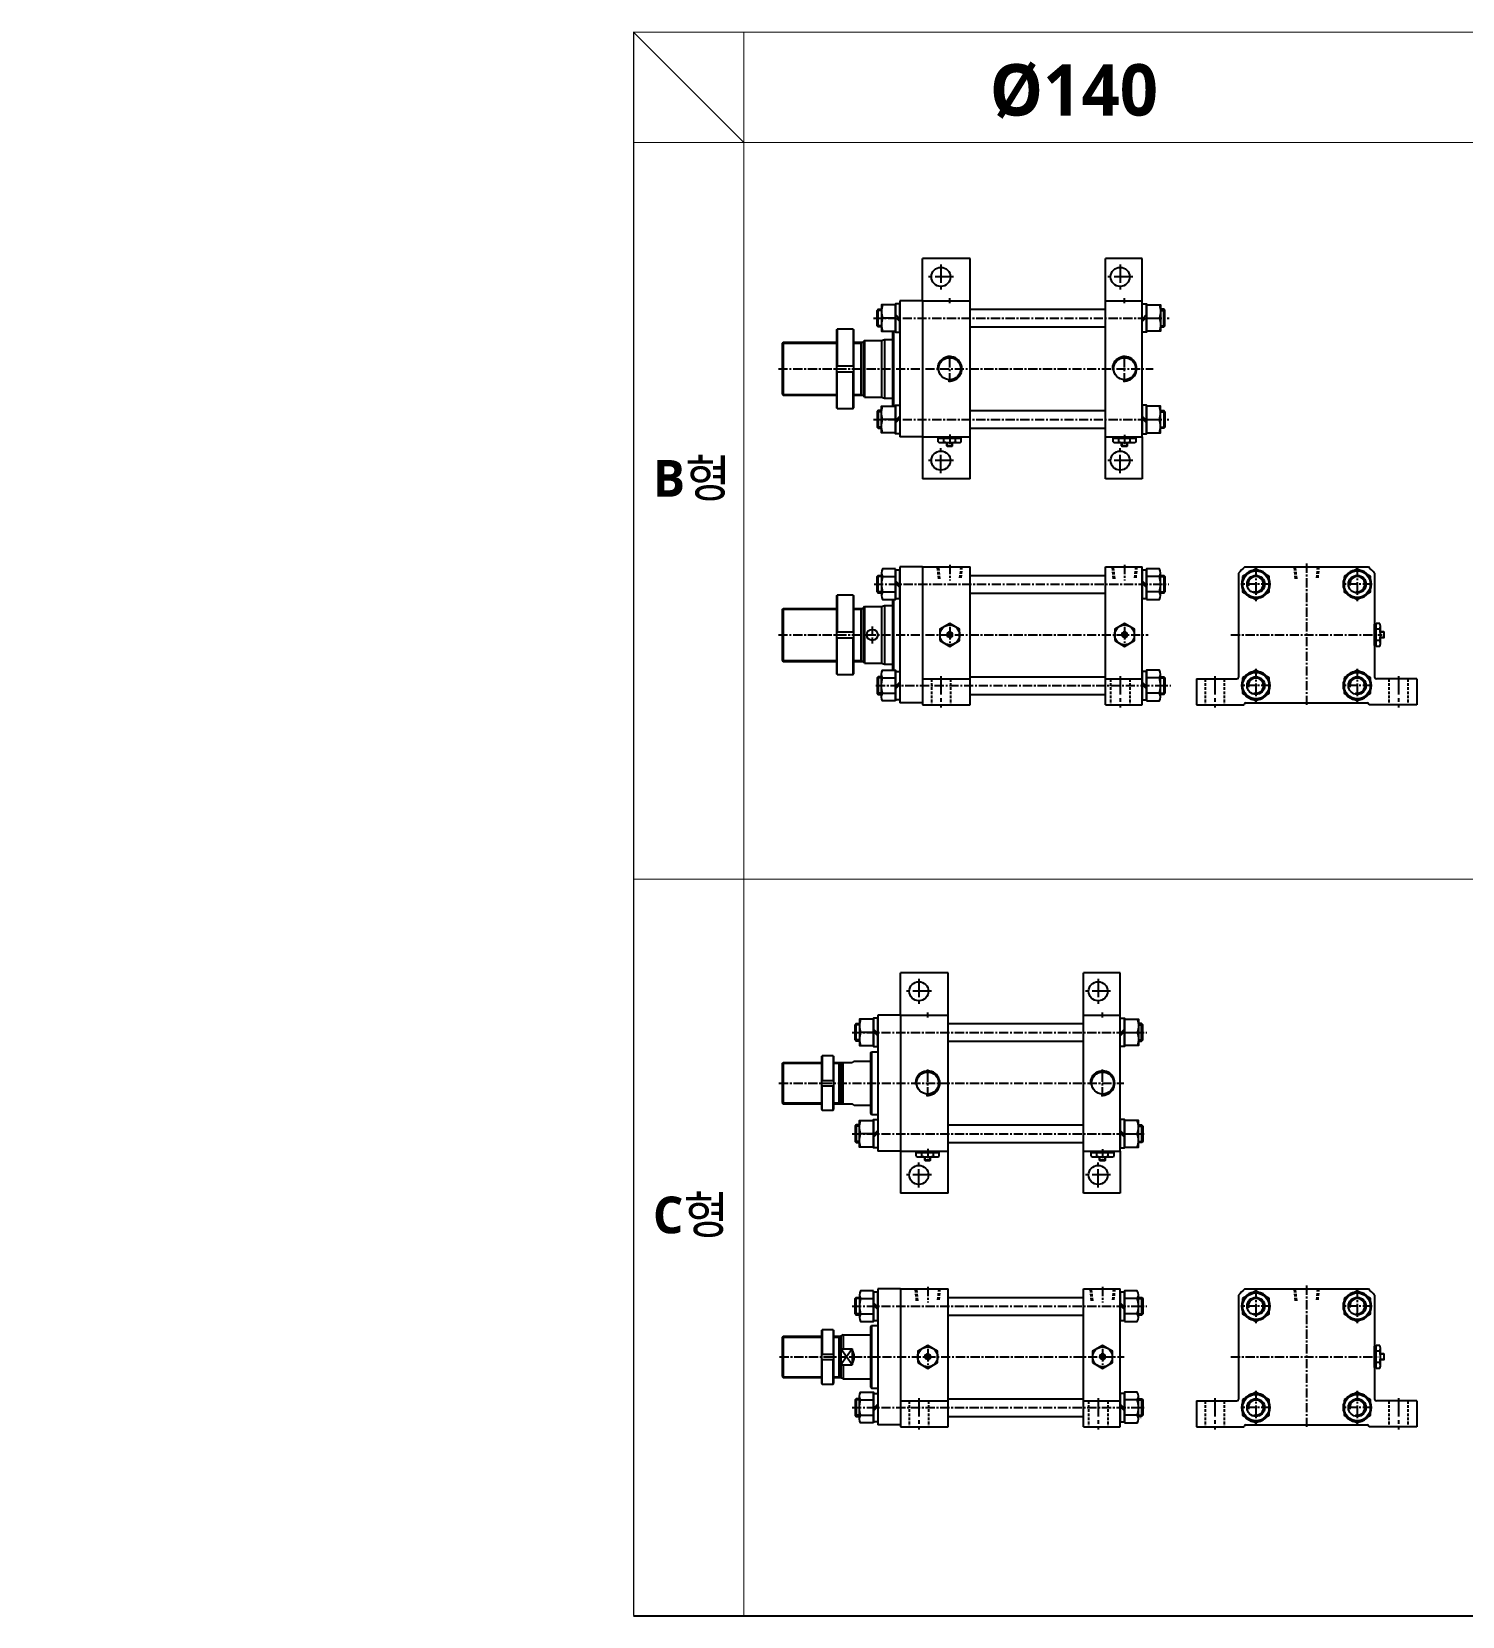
# Model space of a CAD drawing. Extents: x -819 to 7103, y -1 to 3511.
# Drawn here: x -819 to 1128, y -1 to 2156 of the extents above; entities that cross this region are included whole.
import ezdxf

# ---------------------------------------------------------------- set-up
doc = ezdxf.new("R2010")
doc.units = 0
doc.header["$LTSCALE"] = 10
doc.header["$MEASUREMENT"] = 0
for name, pattern in [('CENTER', [2, 1.25, -0.25, 0.25, -0.25]), ('CENTERX2', [4, 2.5, -0.5, 0.5, -0.5]), ('HIDDEN', [0.375, 0.25, -0.125]), ('HIDDENX2', [0.75, 0.5, -0.25])]:
    doc.linetypes.add(name, pattern=pattern)
doc.layers.get('0').update_dxf_attribs({"linetype": 'CONTINUOUS'})
for name, color, linetype in [('CEN', 1, 'CENTERX2'), ('HID', 2, 'HIDDENX2'), ('ML', 7, 'CONTINUOUS')]:
    doc.layers.add(name, color=color, linetype=linetype)
doc.styles.add('GHS', font='romans', dxfattribs={"bigfont": 'ghs'})
doc.styles.add('문자', font='romans.shx')

msp = doc.modelspace()

# ---------------------------------------------------------------- linework, layer by layer
at = {"color": 7, "linetype": 'Continuous'}
for p, q in [((414.6, 1597.5), (414.6, 1602.6)), ((414.6, 1602.6), (420.9, 1602.6)), ((415.6, 1602.6), (415.6, 1604.6)), ((415.6, 1604.6), (444.8, 1604.6)), ((417.8, 1596.6), (442.6, 1596.6)), ((420.9, 1602.6), (445.8, 1602.6)), ((422.4, 1597.5), (422.4, 1602.6)), ((426.2, 1596.8), (426.2, 1596.8)), ((426.2, 1592.1), (426.2, 1596.6)), ((434.2, 1592.1), (434.2, 1596.6)), ((438, 1597.5), (438, 1602.6)), ((444.8, 1602.6), (444.8, 1604.6)), ((445.8, 1597.5), (445.8, 1602.6)), ((652.6, 1597.5), (652.6, 1602.6)), ((652.6, 1602.6), (658.9, 1602.6)), ((653.6, 1602.6), (653.6, 1604.6)), ((653.6, 1604.6), (682.8, 1604.6)), ((655.8, 1596.6), (680.6, 1596.6)), ((658.9, 1602.6), (683.8, 1602.6)), ((660.4, 1597.5), (660.4, 1602.6)), ((664.2, 1596.8), (664.2, 1596.8)), ((664.2, 1592.1), (664.2, 1596.6)), ((672.2, 1592.1), (672.2, 1596.6)), ((676, 1597.5), (676, 1602.6)), ((682.8, 1602.6), (682.8, 1604.6)), ((683.8, 1597.5), (683.8, 1602.6)), ((426.2, 1592.1), (426.7, 1591.6)), ((434.2, 1592.1), (426.2, 1592.1)), ((426.7, 1591.6), (433.7, 1591.6)), ((434.2, 1592.1), (433.7, 1591.6)), ((664.2, 1592.1), (664.7, 1591.6)), ((672.2, 1592.1), (664.2, 1592.1)), ((664.7, 1591.6), (671.7, 1591.6)), ((672.2, 1592.1), (671.7, 1591.6)), ((1008.4, 1320.3), (1008.4, 1349.5)), ((1010.4, 1349.5), (1008.4, 1349.5)), ((1015.5, 1350.5), (1010.4, 1350.5)), ((1010.4, 1325.6), (1010.4, 1350.5)), ((1015.5, 1342.7), (1010.4, 1342.7)), ((1016.4, 1322.5), (1016.4, 1347.3)), ((1020.9, 1338.9), (1016.4, 1338.9)), ((1020.9, 1338.9), (1021.4, 1338.4)), ((1020.9, 1338.9), (1020.9, 1330.9)), ((1021.4, 1331.4), (1021.4, 1338.4)), ((1010.4, 1320.3), (1008.4, 1320.3)), ((1015.5, 1327.1), (1010.4, 1327.1)), ((1010.4, 1319.3), (1010.4, 1325.6)), ((1015.5, 1319.3), (1010.4, 1319.3)), ((1016.2, 1330.9), (1016.2, 1330.9)), ((1020.9, 1330.9), (1016.4, 1330.9)), ((1020.9, 1330.9), (1021.4, 1331.4)), ((384.6, 625.4), (384.6, 630.4)), ((384.6, 630.4), (390.9, 630.4)), ((385.6, 630.4), (385.6, 632.4)), ((385.6, 632.4), (414.8, 632.4)), ((390.9, 630.4), (415.8, 630.4)), ((392.4, 625.4), (392.4, 630.4)), ((408, 625.4), (408, 630.4)), ((414.8, 630.4), (414.8, 632.4)), ((415.8, 625.4), (415.8, 630.4)), ((622.6, 625.4), (622.6, 630.4)), ((622.6, 630.4), (628.9, 630.4)), ((623.6, 630.4), (623.6, 632.4)), ((623.6, 632.4), (652.8, 632.4)), ((628.9, 630.4), (653.8, 630.4)), ((630.4, 625.4), (630.4, 630.4)), ((646, 625.4), (646, 630.4)), ((652.8, 630.4), (652.8, 632.4)), ((653.8, 625.4), (653.8, 630.4)), ((387.8, 624.4), (412.6, 624.4)), ((396.2, 624.7), (396.2, 624.7)), ((396.2, 619.9), (396.2, 624.4)), ((396.2, 619.9), (396.7, 619.4)), ((404.2, 619.9), (396.2, 619.9)), ((396.7, 619.4), (403.7, 619.4)), ((404.2, 619.9), (403.7, 619.4)), ((404.2, 619.9), (404.2, 624.4)), ((625.8, 624.4), (650.6, 624.4)), ((634.2, 624.7), (634.2, 624.7)), ((634.2, 619.9), (634.2, 624.4)), ((634.2, 619.9), (634.7, 619.4)), ((642.2, 619.9), (634.2, 619.9)), ((634.7, 619.4), (641.7, 619.4)), ((642.2, 619.9), (641.7, 619.4)), ((642.2, 619.9), (642.2, 624.4)), ((1008.4, 337.7), (1008.4, 366.9)), ((1010.4, 366.9), (1008.4, 366.9)), ((1015.5, 367.9), (1010.4, 367.9)), ((1010.4, 343), (1010.4, 367.9)), ((1015.5, 360.1), (1010.4, 360.1)), ((1016.2, 348.3), (1016.2, 348.3)), ((1016.4, 339.9), (1016.4, 364.7)), ((1020.9, 356.3), (1016.4, 356.3)), ((1020.9, 348.3), (1016.4, 348.3)), ((1020.9, 356.3), (1021.4, 355.8)), ((1020.9, 356.3), (1020.9, 348.3)), ((1020.9, 348.3), (1021.4, 348.8)), ((1021.4, 348.8), (1021.4, 355.8)), ((1010.4, 337.7), (1008.4, 337.7)), ((1015.5, 344.5), (1010.4, 344.5)), ((1010.4, 336.7), (1010.4, 343)), ((1015.5, 336.7), (1010.4, 336.7))]:
    msp.add_line(p, q, dxfattribs=at)
for points in [[(416.7, 1327.1), (430.2, 1319.3), (443.7, 1327.1), (443.7, 1342.7), (430.2, 1350.5), (416.7, 1342.7)], [(428.7, 1337.4), (427.3, 1334.9), (428.7, 1332.4), (431.6, 1332.4), (433.1, 1334.9), (431.6, 1337.4)], [(654.7, 1327.1), (668.2, 1319.3), (681.7, 1327.1), (681.7, 1342.7), (668.2, 1350.5), (654.7, 1342.7)], [(666.7, 1337.4), (665.3, 1334.9), (666.7, 1332.4), (669.6, 1332.4), (671.1, 1334.9), (669.6, 1337.4)], [(386.7, 344.5), (400.2, 336.7), (413.7, 344.5), (413.7, 360.1), (400.2, 367.9), (386.7, 360.1)], [(624.7, 344.5), (638.2, 336.7), (651.7, 344.5), (651.7, 360.1), (638.2, 367.9), (624.7, 360.1)], [(398.7, 354.8), (397.3, 352.3), (398.7, 349.8), (401.6, 349.8), (403.1, 352.3), (401.6, 354.8)], [(636.7, 354.8), (635.3, 352.3), (636.7, 349.8), (639.6, 349.8), (641.1, 352.3), (639.6, 354.8)]]:
    msp.add_lwpolyline(points, close=True, dxfattribs=at)
for centre, radius in [((430.2, 1334.9), 13.5), ((430.2, 1334.9), 3.5), ((668.2, 1334.9), 13.5), ((668.2, 1334.9), 3.5), ((400.2, 352.3), 13.5), ((400.2, 352.3), 3.5), ((638.2, 352.3), 13.5), ((638.2, 352.3), 3.5)]:
    msp.add_circle(centre, radius, dxfattribs=at)
for centre, radius, start, end in [((417.8, 1602.2), 5.62, 235.6158, 270), ((418.5, 1604.8), 8.22, 241.7006, 298.2994), ((430.2, 1627.9), 31.3, 255.6172, 270.0141), ((430.2, 1627.9), 31.3, 269.9859, 284.3828), ((441.9, 1604.8), 8.22, 241.7006, 298.2994), ((655.8, 1602.2), 5.62, 235.6158, 270), ((656.5, 1604.8), 8.22, 241.7006, 298.2994), ((668.2, 1627.9), 31.3, 255.6172, 270.0141), ((668.2, 1627.9), 31.3, 269.9859, 284.3828), ((679.9, 1604.8), 8.22, 241.7006, 298.2994), ((1008.2, 1346.6), 8.22, 331.7006, 28.2994), ((985.1, 1334.9), 31.3, 359.9859, 14.3828), ((985.1, 1334.9), 31.3, 345.6172, 0.0141), ((1008.2, 1323.2), 8.22, 331.7006, 28.2994), ((1010.8, 1322.5), 5.62, 325.6158, 0), ((387.8, 630.1), 5.62, 235.6158, 270), ((388.5, 632.6), 8.22, 241.7006, 298.2994), ((400.2, 655.8), 31.3, 255.6172, 270.0141), ((400.2, 655.8), 31.3, 269.9859, 284.3828), ((411.9, 632.6), 8.22, 241.7006, 298.2994), ((625.8, 630.1), 5.62, 235.6158, 270), ((626.5, 632.6), 8.22, 241.7006, 298.2994), ((638.2, 655.8), 31.3, 255.6172, 270.0141), ((638.2, 655.8), 31.3, 269.9859, 284.3828), ((649.9, 632.6), 8.22, 241.7006, 298.2994), ((1008.2, 364), 8.22, 331.7006, 28.2994), ((985.1, 352.3), 31.3, 359.9859, 14.3828), ((985.1, 352.3), 31.3, 345.6172, 0.0141), ((1008.2, 340.6), 8.22, 331.7006, 28.2994), ((1010.8, 339.9), 5.62, 325.6158, 0)]:
    msp.add_arc(centre, radius, start, end, dxfattribs=at)
at = {"layer": 'CEN', "color": 1, "linetype": 'CENTER', "ltscale": 2}
for p, q in [((418.2, 1839.1), (418.2, 1805.1)), ((662.2, 1839.1), (662.2, 1805.1)), ((435.2, 1822.1), (401.2, 1822.1)), ((679.2, 1822.1), (645.2, 1822.1)), ((418.2, 1555.1), (418.2, 1589.1)), ((662.2, 1555.1), (662.2, 1589.1)), ((435.2, 1572.1), (401.2, 1572.1)), ((679.2, 1572.1), (645.2, 1572.1)), ((418.2, 1278.9), (418.2, 1235.9)), ((662.2, 1278.9), (662.2, 1235.9)), ((790.9, 1278.9), (790.9, 1235.9)), ((1040.9, 1278.9), (1040.9, 1235.9)), ((388.2, 866.9), (388.2, 832.9)), ((632.2, 866.9), (632.2, 832.9)), ((405.2, 849.9), (371.2, 849.9)), ((649.2, 849.9), (615.2, 849.9)), ((388.2, 582.9), (388.2, 616.9)), ((632.2, 582.9), (632.2, 616.9)), ((405.2, 599.9), (371.2, 599.9)), ((649.2, 599.9), (615.2, 599.9)), ((388.2, 296.3), (388.2, 253.3)), ((632.2, 296.3), (632.2, 253.3)), ((790.9, 296.3), (790.9, 253.3)), ((1040.9, 296.3), (1040.9, 253.3))]:
    msp.add_line(p, q, dxfattribs=at)
at = {"layer": 'HID', "color": 6, "linetype": 'HIDDEN', "ltscale": 1.5}
for p, q in [((405.2, 1274.9), (405.2, 1239.9)), ((431.2, 1274.9), (431.2, 1239.9)), ((649.2, 1274.9), (649.2, 1239.9)), ((675.2, 1274.9), (675.2, 1239.9)), ((777.9, 1274.9), (777.9, 1239.9)), ((803.9, 1274.9), (803.9, 1239.9)), ((1027.9, 1274.9), (1027.9, 1239.9)), ((1053.9, 1274.9), (1053.9, 1239.9)), ((375.2, 292.3), (375.2, 257.3)), ((401.2, 292.3), (401.2, 257.3)), ((619.2, 292.3), (619.2, 257.3)), ((645.2, 292.3), (645.2, 257.3)), ((777.9, 292.3), (777.9, 257.3)), ((803.9, 292.3), (803.9, 257.3)), ((1027.9, 292.3), (1027.9, 257.3)), ((1053.9, 292.3), (1053.9, 257.3))]:
    msp.add_line(p, q, dxfattribs=at)
at = {"layer": 'ML'}
for p, q in [((458.2, 1847.1), (393.2, 1847.1)), ((393.2, 1789.6), (393.2, 1847.1)), ((458.2, 1547.1), (458.2, 1847.1)), ((642.2, 1547.1), (642.2, 1847.1)), ((692.2, 1847.1), (642.2, 1847.1)), ((692.2, 1789.6), (692.2, 1847.1)), ((332.9, 1754.1), (332.9, 1778.1)), ((337.3, 1781.7), (337.3, 1750.5)), ((356.3, 1770.7), (362.2, 1764.8)), ((362.2, 1789.6), (362.2, 1604.6)), ((393.2, 1789.6), (362.2, 1789.6)), ((393.2, 1789.6), (393.2, 1604.6)), ((393.2, 1789.6), (458.2, 1789.6)), ((458.2, 1604.6), (458.2, 1789.6)), ((642.2, 1604.6), (642.2, 1789.6)), ((642.2, 1789.6), (692.2, 1789.6)), ((692.2, 1604.6), (692.2, 1789.6)), ((698.1, 1770.7), (692.2, 1764.8)), ((717.1, 1781.7), (717.1, 1750.5)), ((721.4, 1754.1), (721.4, 1778.1)), ((275.9, 1750.1), (276.9, 1751.1)), ((275.9, 1750.1), (275.9, 1644.1)), ((298.9, 1751.1), (276.9, 1751.1)), ((276.9, 1751.1), (276.9, 1701.1)), ((298.9, 1751.1), (298.9, 1701.1)), ((298.9, 1751.1), (299.9, 1750.1)), ((299.9, 1644.1), (299.9, 1750.1)), ((356.3, 1766.1), (338.9, 1766.1)), ((352.2, 1748.1), (352.2, 1646.1)), ((353.7, 1748.1), (353.7, 1646.1)), ((356.3, 1767.3), (362.2, 1761.4)), ((698.1, 1767.3), (692.2, 1761.4)), ((698.1, 1766.1), (715.5, 1766.1)), ((202.2, 1731.6), (203.7, 1733.1)), ((202.2, 1731.6), (202.2, 1662.6)), ((203.7, 1733.1), (203.7, 1661.1)), ((203.7, 1733.1), (275.9, 1733.1)), ((299.9, 1733.1), (312.2, 1733.1)), ((309.2, 1733.1), (309.2, 1661.1)), ((314.2, 1735.6), (312.2, 1733.6)), ((312.2, 1733.6), (312.2, 1660.6)), ((314.2, 1735.6), (337.2, 1735.6)), ((314.2, 1735.6), (314.2, 1658.6)), ((337.2, 1735.6), (341.2, 1737.1)), ((337.2, 1735.6), (337.2, 1658.6)), ((341.2, 1737.1), (341.2, 1657.1)), ((341.2, 1737.1), (352.2, 1737.1)), ((275.9, 1701.1), (299.9, 1701.1)), ((275.9, 1693.1), (299.9, 1693.1)), ((276.9, 1643.1), (276.9, 1693.1)), ((298.9, 1643.1), (298.9, 1693.1)), ((202.2, 1662.6), (203.7, 1661.1)), ((203.7, 1661.1), (275.9, 1661.1)), ((299.9, 1661.1), (312.2, 1661.1)), ((314.2, 1658.6), (312.2, 1660.6)), ((276.9, 1643.1), (275.9, 1644.1)), ((276.9, 1643.1), (298.9, 1643.1)), ((298.9, 1643.1), (299.9, 1644.1)), ((314.2, 1658.6), (337.2, 1658.6)), ((332.9, 1640.1), (332.9, 1616.1)), ((337.2, 1658.6), (341.2, 1657.1)), ((337.3, 1612.5), (337.3, 1643.7)), ((341.2, 1657.1), (352.2, 1657.1)), ((717.1, 1612.5), (717.1, 1643.7)), ((721.4, 1640.1), (721.4, 1616.1)), ((356.3, 1628.1), (338.9, 1628.1)), ((356.3, 1626.8), (362.2, 1632.7)), ((356.3, 1623.4), (362.2, 1629.3)), ((698.1, 1626.8), (692.2, 1632.7)), ((698.1, 1623.4), (692.2, 1629.3)), ((698.1, 1628.1), (715.5, 1628.1)), ((393.2, 1604.6), (362.2, 1604.6)), ((393.2, 1604.6), (458.2, 1604.6)), ((393.2, 1604.6), (393.2, 1547.1)), ((642.2, 1604.6), (692.2, 1604.6)), ((692.2, 1604.6), (692.2, 1547.1)), ((458.2, 1547.1), (393.2, 1547.1)), ((692.2, 1547.1), (642.2, 1547.1)), ((393.2, 1427.4), (362.2, 1427.4)), ((362.2, 1427.4), (362.2, 1242.4)), ((393.2, 1427.4), (393.2, 1239.9)), ((393.2, 1427.4), (458.2, 1427.4)), ((458.2, 1239.9), (458.2, 1427.4)), ((642.2, 1239.9), (642.2, 1427.4)), ((642.2, 1427.4), (692.2, 1427.4)), ((692.2, 1239.9), (692.2, 1427.4)), ((831.9, 1427.4), (1000, 1427.4)), ((332.9, 1391.9), (332.9, 1415.9)), ((337.3, 1419.5), (337.3, 1388.3)), ((338.9, 1414.3), (356.3, 1414.3)), ((356.3, 1408.5), (362.2, 1402.6)), ((356.3, 1405.2), (362.2, 1399.3)), ((698.1, 1402.6), (692.2, 1408.5)), ((698.1, 1399.3), (692.2, 1405.2)), ((715.5, 1414.3), (698.1, 1414.3)), ((717.1, 1388.3), (717.1, 1419.5)), ((721.4, 1415.9), (721.4, 1391.9)), ((823.4, 1419), (823.4, 1294.9)), ((1008.4, 1419), (1008.4, 1294.9)), ((275.9, 1387.9), (276.9, 1388.9)), ((275.9, 1387.9), (275.9, 1281.9)), ((276.9, 1388.9), (276.9, 1338.9)), ((298.9, 1388.9), (276.9, 1388.9)), ((298.9, 1388.9), (298.9, 1338.9)), ((298.9, 1388.9), (299.9, 1387.9)), ((299.9, 1281.9), (299.9, 1387.9)), ((338.9, 1393.5), (356.3, 1393.5)), ((352.2, 1383.1), (352.2, 1286.7)), ((353.7, 1383.1), (353.7, 1286.7)), ((715.5, 1393.5), (698.1, 1393.5)), ((202.2, 1369.4), (203.7, 1370.9)), ((202.2, 1369.4), (202.2, 1300.4)), ((203.7, 1370.9), (275.9, 1370.9)), ((203.7, 1370.9), (203.7, 1298.9)), ((299.9, 1370.9), (312.2, 1370.9)), ((309.2, 1370.9), (309.2, 1298.9)), ((314.2, 1373.4), (312.2, 1371.4)), ((312.2, 1371.4), (312.2, 1298.4)), ((314.2, 1373.4), (314.2, 1296.4)), ((314.2, 1373.4), (337.2, 1373.4)), ((337.2, 1373.4), (341.2, 1374.9)), ((337.2, 1373.4), (337.2, 1296.4)), ((341.2, 1374.9), (341.2, 1294.9)), ((341.2, 1374.9), (352.2, 1374.9)), ((275.9, 1338.9), (299.9, 1338.9)), ((275.9, 1330.9), (299.9, 1330.9)), ((276.9, 1280.9), (276.9, 1330.9)), ((298.9, 1280.9), (298.9, 1330.9)), ((202.2, 1300.4), (203.7, 1298.9)), ((203.7, 1298.9), (275.9, 1298.9)), ((299.9, 1298.9), (312.2, 1298.9)), ((314.2, 1296.4), (312.2, 1298.4)), ((314.2, 1296.4), (337.2, 1296.4)), ((337.2, 1296.4), (341.2, 1294.9)), ((341.2, 1294.9), (352.2, 1294.9)), ((276.9, 1280.9), (275.9, 1281.9)), ((276.9, 1280.9), (298.9, 1280.9)), ((298.9, 1280.9), (299.9, 1281.9)), ((332.9, 1277.9), (332.9, 1253.9)), ((337.3, 1250.3), (337.3, 1281.5)), ((338.9, 1276.3), (356.3, 1276.3)), ((393.2, 1274.9), (458.2, 1274.9)), ((642.2, 1274.9), (692.2, 1274.9)), ((715.5, 1276.3), (698.1, 1276.3)), ((717.1, 1250.3), (717.1, 1281.5)), ((721.4, 1277.9), (721.4, 1253.9)), ((765.9, 1274.9), (820.9, 1274.9)), ((765.9, 1274.9), (765.9, 1239.9)), ((1065.9, 1274.9), (1010.9, 1274.9)), ((1065.9, 1274.9), (1065.9, 1239.9)), ((338.9, 1255.5), (356.3, 1255.5)), ((356.3, 1264.6), (362.2, 1270.5)), ((356.3, 1261.3), (362.2, 1267.2)), ((698.1, 1264.6), (692.2, 1270.5)), ((698.1, 1261.3), (692.2, 1267.2)), ((715.5, 1255.5), (698.1, 1255.5)), ((393.2, 1242.4), (362.2, 1242.4)), ((393.2, 1239.9), (458.2, 1239.9)), ((642.2, 1239.9), (692.2, 1239.9)), ((765.9, 1239.9), (830.9, 1239.9)), ((830.9, 1239.9), (830.9, 1239.9)), ((1065.9, 1239.9), (1000.9, 1239.9)), ((1000.9, 1239.9), (1000.9, 1239.9)), ((428.2, 874.9), (363.2, 874.9)), ((363.2, 817.4), (363.2, 874.9)), ((428.2, 574.9), (428.2, 874.9)), ((612.2, 574.9), (612.2, 874.9)), ((662.2, 874.9), (612.2, 874.9)), ((662.2, 817.4), (662.2, 874.9)), ((302.9, 781.9), (302.9, 805.9)), ((307.3, 809.5), (307.3, 778.3)), ((326.3, 798.5), (332.2, 792.6)), ((332.2, 817.4), (332.2, 632.4)), ((363.2, 817.4), (332.2, 817.4)), ((363.2, 817.4), (363.2, 632.4)), ((363.2, 817.4), (428.2, 817.4)), ((428.2, 632.4), (428.2, 817.4)), ((612.2, 632.4), (612.2, 817.4)), ((612.2, 817.4), (662.2, 817.4)), ((662.2, 632.4), (662.2, 817.4)), ((668.1, 798.5), (662.2, 792.6)), ((687.1, 809.5), (687.1, 778.3)), ((691.4, 781.9), (691.4, 805.9)), ((326.3, 793.9), (308.9, 793.9)), ((326.3, 795.2), (332.2, 789.3)), ((668.1, 795.2), (662.2, 789.3)), ((668.1, 793.9), (685.5, 793.9)), ((255.6, 760.9), (256.6, 761.9)), ((255.6, 760.9), (255.6, 688.9)), ((256.6, 761.9), (256.6, 728.4)), ((271.6, 761.9), (256.6, 761.9)), ((271.6, 761.9), (271.6, 728.4)), ((271.6, 761.9), (272.6, 760.9)), ((272.6, 688.9), (272.6, 760.9)), ((300.2, 754.9), (297.2, 752.9)), ((322.2, 765.9), (323.7, 767.4)), ((322.2, 765.9), (322.2, 683.9)), ((323.7, 767.4), (323.7, 682.4)), ((202.2, 751.4), (203.7, 752.9)), ((202.2, 751.4), (202.2, 698.4)), ((203.7, 752.9), (203.7, 696.9)), ((279.2, 752.9), (279.2, 696.9)), ((282.2, 752.9), (282.2, 696.9)), ((285.2, 696.9), (285.2, 752.9)), ((255.6, 728.4), (272.6, 728.4)), ((255.6, 721.4), (272.6, 721.4)), ((256.6, 687.9), (256.6, 721.4)), ((271.6, 687.9), (271.6, 721.4)), ((202.2, 698.4), (203.7, 696.9)), ((300.2, 694.9), (297.2, 696.9)), ((255.6, 688.9), (256.6, 687.9)), ((256.6, 687.9), (271.6, 687.9)), ((271.6, 687.9), (272.6, 688.9)), ((307.3, 640.3), (307.3, 671.5)), ((322.2, 683.9), (323.7, 682.4)), ((687.1, 640.3), (687.1, 671.5)), ((302.9, 667.9), (302.9, 643.9)), ((326.3, 655.9), (308.9, 655.9)), ((326.3, 654.6), (332.2, 660.5)), ((326.3, 651.3), (332.2, 657.2)), ((668.1, 654.6), (662.2, 660.5)), ((668.1, 651.3), (662.2, 657.2)), ((668.1, 655.9), (685.5, 655.9)), ((691.4, 667.9), (691.4, 643.9)), ((363.2, 632.4), (332.2, 632.4)), ((363.2, 632.4), (428.2, 632.4)), ((363.2, 632.4), (363.2, 574.9)), ((612.2, 632.4), (662.2, 632.4)), ((662.2, 632.4), (662.2, 574.9)), ((428.2, 574.9), (363.2, 574.9)), ((662.2, 574.9), (612.2, 574.9)), ((302.9, 409.3), (302.9, 433.3)), ((307.3, 436.9), (307.3, 405.7)), ((308.9, 431.7), (326.3, 431.7)), ((363.2, 444.8), (332.2, 444.8)), ((332.2, 444.8), (332.2, 259.8)), ((363.2, 444.8), (363.2, 257.3)), ((363.2, 444.8), (428.2, 444.8)), ((428.2, 257.3), (428.2, 444.8)), ((612.2, 257.3), (612.2, 444.8)), ((612.2, 444.8), (662.2, 444.8)), ((662.2, 257.3), (662.2, 444.8)), ((685.5, 431.7), (668.1, 431.7)), ((687.1, 405.7), (687.1, 436.9)), ((691.4, 433.3), (691.4, 409.3)), ((823.4, 436.4), (823.4, 294.8)), ((831.9, 444.8), (1000, 444.8)), ((1008.4, 436.4), (1008.4, 294.8)), ((308.9, 410.9), (326.3, 410.9)), ((326.3, 425.9), (332.2, 420)), ((326.3, 422.6), (332.2, 416.7)), ((668.1, 420), (662.2, 425.9)), ((668.1, 416.7), (662.2, 422.6)), ((685.5, 410.9), (668.1, 410.9)), ((255.6, 388.3), (256.6, 389.3)), ((255.6, 388.3), (255.6, 316.3)), ((271.6, 389.3), (256.6, 389.3)), ((256.6, 389.3), (256.6, 355.8)), ((271.6, 389.3), (272.6, 388.3)), ((271.6, 389.3), (271.6, 355.8)), ((272.6, 316.3), (272.6, 388.3)), ((322.2, 393.3), (323.7, 394.8)), ((322.2, 393.3), (322.2, 311.3)), ((323.7, 394.8), (323.7, 309.8)), ((202.2, 378.8), (203.7, 380.3)), ((202.2, 378.8), (202.2, 325.8)), ((203.7, 380.3), (203.7, 324.3)), ((279.2, 380.3), (279.2, 324.3)), ((285.2, 382.3), (282.2, 380.6)), ((282.2, 380.6), (282.2, 324)), ((285.2, 382.3), (285.2, 363.1)), ((255.6, 355.8), (272.6, 355.8)), ((255.6, 348.8), (272.6, 348.8)), ((256.6, 315.3), (256.6, 348.8)), ((271.6, 315.3), (271.6, 348.8)), ((282.2, 363.1), (297.2, 363.1)), ((297.2, 363.1), (297.2, 341.5)), ((202.2, 325.8), (203.7, 324.3)), ((282.2, 341.5), (297.2, 341.5)), ((285.2, 322.3), (282.2, 324)), ((285.2, 341.5), (285.2, 322.3)), ((255.6, 316.3), (256.6, 315.3)), ((256.6, 315.3), (271.6, 315.3)), ((271.6, 315.3), (272.6, 316.3)), ((322.2, 311.3), (323.7, 309.8)), ((302.9, 295.3), (302.9, 271.3)), ((307.3, 267.7), (307.3, 298.9)), ((308.9, 293.7), (326.3, 293.7)), ((326.3, 282), (332.2, 287.9)), ((326.3, 278.7), (332.2, 284.6)), ((363.2, 292.3), (428.2, 292.3)), ((612.2, 292.3), (662.2, 292.3)), ((668.1, 282), (662.2, 287.9)), ((668.1, 278.7), (662.2, 284.6)), ((685.5, 293.7), (668.1, 293.7)), ((687.1, 267.7), (687.1, 298.9)), ((691.4, 295.3), (691.4, 271.3)), ((765.9, 292.3), (820.9, 292.3)), ((765.9, 292.3), (765.9, 257.3)), ((1065.9, 292.3), (1010.9, 292.3)), ((1065.9, 292.3), (1065.9, 257.3)), ((308.9, 272.9), (326.3, 272.9)), ((363.2, 259.8), (332.2, 259.8)), ((685.5, 272.9), (668.1, 272.9)), ((833.4, 259.8), (998.4, 259.8)), ((363.2, 257.3), (428.2, 257.3)), ((612.2, 257.3), (662.2, 257.3)), ((765.9, 257.3), (830.9, 257.3)), ((830.9, 257.3), (830.9, 257.3)), ((1065.9, 257.3), (1000.9, 257.3)), ((1000.9, 257.3), (1000.9, 257.3)), ((0, 0), (7102.1, 0))]:
    msp.add_line(p, q, dxfattribs=at)
at = {"layer": 'ML', "color": 1, "linetype": 'CENTER'}
for p, q in [((430.2, 1786.2), (430.2, 1793.1)), ((668.2, 1786.2), (668.2, 1793.2)), ((326.3, 1766.1), (728.8, 1766.1)), ((430.2, 1678.8), (430.2, 1715.3)), ((668.2, 1678.8), (668.2, 1715.3)), ((197.1, 1697.1), (707.2, 1697.1)), ((326.3, 1628.1), (728.5, 1628.1)), ((430.2, 1607.5), (430.2, 1595.9)), ((430.2, 1607.5), (430.2, 1593.8)), ((668.2, 1607.3), (668.2, 1595.9)), ((668.2, 1607.3), (668.2, 1593.8)), ((430.2, 1430.1), (430.2, 1408.8)), ((668.2, 1430.1), (668.2, 1408.8)), ((846.9, 1426.8), (846.9, 1380.9)), ((915.9, 1432), (915.9, 1237.8)), ((984.9, 1426.8), (984.9, 1380.9)), ((327.3, 1403.9), (728.3, 1403.9)), ((866.8, 1403.9), (827, 1403.9)), ((1004.8, 1403.9), (965, 1403.9)), ((324.7, 1346.4), (324.7, 1323.4)), ((430.2, 1345.9), (430.2, 1323.9)), ((668.2, 1345.9), (668.2, 1323.9)), ((197.1, 1334.9), (700.3, 1334.9)), ((812.9, 1334.9), (1018.7, 1334.9)), ((846.9, 1288.8), (846.9, 1242.9)), ((984.9, 1288.8), (984.9, 1242.9)), ((329.7, 1265.9), (731, 1265.9)), ((866.8, 1265.9), (827, 1265.9)), ((1004.8, 1265.9), (965, 1265.9)), ((400.2, 814.1), (400.2, 821)), ((638.2, 814.1), (638.2, 821)), ((297.3, 793.9), (698.3, 793.9)), ((400.2, 706.7), (400.2, 743.2)), ((638.2, 706.7), (638.2, 743.2)), ((197.7, 724.9), (667.3, 724.9)), ((297.3, 655.9), (697.2, 655.9)), ((400.2, 635.4), (400.2, 623.7)), ((400.2, 635.4), (400.2, 621.7)), ((638.2, 635.1), (638.2, 623.7)), ((638.2, 635.1), (638.2, 621.7)), ((400.2, 447.5), (400.2, 426.2)), ((638.2, 447.5), (638.2, 426.2)), ((846.9, 444.3), (846.9, 398.3)), ((915.9, 449.4), (915.9, 255.2)), ((984.9, 444.3), (984.9, 398.3)), ((297.3, 421.3), (698.3, 421.3)), ((866.8, 421.3), (827, 421.3)), ((1004.8, 421.3), (965, 421.3)), ((198.5, 352.3), (667.5, 352.3)), ((400.2, 363.3), (400.2, 341.3)), ((638.2, 363.3), (638.2, 341.3)), ((812.9, 352.3), (1013.3, 352.3)), ((846.9, 306.3), (846.9, 260.3)), ((984.9, 306.3), (984.9, 260.3)), ((297.3, 283.3), (697.2, 283.3)), ((866.8, 283.3), (827, 283.3)), ((1004.8, 283.3), (965, 283.3))]:
    msp.add_line(p, q, dxfattribs=at)
at = {"layer": 'ML', "color": 2}
for p, q in [((337.3, 1776.4), (331.3, 1776.4)), ((717.1, 1776.4), (723.1, 1776.4)), ((337.3, 1755.7), (331.3, 1755.7)), ((717.1, 1755.7), (723.1, 1755.7)), ((202.7, 1732.1), (275.9, 1732.1)), ((299.9, 1732.1), (309.2, 1732.1)), ((309.2, 1732.1), (310.9, 1733.1)), ((202.7, 1662.1), (275.9, 1662.1)), ((299.9, 1662.1), (309.2, 1662.1)), ((309.2, 1662.1), (310.9, 1661.1)), ((337.3, 1638.4), (331.3, 1638.4)), ((337.3, 1617.7), (331.3, 1617.7)), ((717.1, 1638.4), (723.1, 1638.4)), ((717.1, 1617.7), (723.1, 1617.7)), ((426.7, 1596.8), (426.7, 1596.8)), ((426.7, 1591.6), (426.7, 1596.6)), ((433.7, 1591.6), (433.7, 1596.6)), ((664.7, 1596.8), (664.7, 1596.8)), ((664.7, 1591.6), (664.7, 1596.6)), ((671.7, 1591.6), (671.7, 1596.6)), ((337.3, 1414.3), (331.3, 1414.3)), ((717.1, 1414.3), (723.1, 1414.3)), ((337.3, 1393.5), (331.3, 1393.5)), ((717.1, 1393.5), (723.1, 1393.5)), ((202.7, 1369.9), (275.9, 1369.9)), ((299.9, 1369.9), (309.2, 1369.9)), ((309.2, 1369.9), (310.9, 1370.9)), ((1021.4, 1338.4), (1016.4, 1338.4)), ((1016.2, 1331.4), (1016.2, 1331.4)), ((1021.4, 1331.4), (1016.4, 1331.4)), ((202.7, 1299.9), (275.9, 1299.9)), ((299.9, 1299.9), (309.2, 1299.9)), ((309.2, 1299.9), (310.9, 1298.9)), ((337.3, 1276.3), (331.3, 1276.3)), ((717.1, 1276.3), (723.1, 1276.3)), ((337.3, 1255.5), (331.3, 1255.5)), ((717.1, 1255.5), (723.1, 1255.5)), ((307.3, 804.3), (301.3, 804.3)), ((687.1, 804.3), (693.1, 804.3)), ((307.3, 783.6), (301.3, 783.6)), ((687.1, 783.6), (693.1, 783.6)), ((279.2, 751.9), (280.9, 752.9)), ((279.2, 697.9), (280.9, 696.9)), ((307.3, 666.3), (301.3, 666.3)), ((687.1, 666.3), (693.1, 666.3)), ((307.3, 645.6), (301.3, 645.6)), ((687.1, 645.6), (693.1, 645.6)), ((396.7, 624.6), (396.7, 624.6)), ((396.7, 619.4), (396.7, 624.4)), ((403.7, 619.4), (403.7, 624.4)), ((634.7, 624.6), (634.7, 624.6)), ((634.7, 619.4), (634.7, 624.4)), ((641.7, 619.4), (641.7, 624.4)), ((307.3, 431.7), (301.3, 431.7)), ((687.1, 431.7), (693.1, 431.7)), ((307.3, 410.9), (301.3, 410.9)), ((687.1, 410.9), (693.1, 410.9)), ((279.2, 379.3), (280.9, 380.3)), ((297.2, 363.1), (282.2, 341.5)), ((297.2, 341.5), (282.2, 363.1)), ((1016.2, 348.8), (1016.2, 348.8)), ((1021.4, 355.8), (1016.4, 355.8)), ((1021.4, 348.8), (1016.4, 348.8)), ((279.2, 325.3), (280.9, 324.3)), ((307.3, 293.7), (301.3, 293.7)), ((687.1, 293.7), (693.1, 293.7)), ((307.3, 272.9), (301.3, 272.9)), ((687.1, 272.9), (693.1, 272.9))]:
    msp.add_line(p, q, dxfattribs=at)
at = {"layer": 'ML', "color": 7, "linetype": 'Continuous'}
for p, q in [((458.2, 1778.1), (642.2, 1778.1)), ((458.2, 1754.1), (642.2, 1754.1)), ((458.2, 1640.1), (642.2, 1640.1)), ((458.2, 1616.1), (642.2, 1616.1)), ((458.2, 1415.9), (642.2, 1415.9)), ((458.2, 1391.9), (642.2, 1391.9)), ((823.4, 1294.9), (823.4, 1277.4)), ((1008.4, 1294.9), (1008.4, 1277.4)), ((458.2, 1277.9), (642.2, 1277.9)), ((458.2, 1253.9), (642.2, 1253.9)), ((833.4, 1242.4), (998.4, 1242.4)), ((428.2, 805.9), (612.2, 805.9)), ((428.2, 781.9), (612.2, 781.9)), ((300.2, 754.9), (322.2, 754.9)), ((323.7, 767.4), (332.2, 767.4)), ((203.7, 752.9), (255.6, 752.9)), ((272.6, 752.9), (282.2, 752.9)), ((282.2, 752.9), (297.2, 752.9)), ((203.7, 696.9), (255.6, 696.9)), ((272.6, 696.9), (282.2, 696.9)), ((282.2, 696.9), (297.2, 696.9)), ((300.2, 694.9), (322.2, 694.9)), ((323.7, 682.4), (332.2, 682.4)), ((428.2, 667.9), (612.2, 667.9)), ((428.2, 643.9), (612.2, 643.9)), ((428.2, 433.3), (612.2, 433.3)), ((323.7, 394.8), (332.2, 394.8)), ((428.2, 409.3), (612.2, 409.3)), ((203.7, 380.3), (255.6, 380.3)), ((272.6, 380.3), (282.2, 380.3)), ((285.2, 382.3), (322.2, 382.3)), ((203.7, 324.3), (255.6, 324.3)), ((272.6, 324.3), (282.2, 324.3)), ((285.2, 322.3), (322.2, 322.3)), ((323.7, 309.8), (332.2, 309.8)), ((428.2, 295.3), (612.2, 295.3)), ((428.2, 271.3), (612.2, 271.3))]:
    msp.add_line(p, q, dxfattribs=at)
at = {"layer": 'ML', "color": 6, "linetype": 'HIDDEN', "ltscale": 1.5}
for p, q in [((415.2, 1411.4), (413.6, 1427.4)), ((416.8, 1411.4), (415.2, 1427.4)), ((445.2, 1427.4), (443.6, 1411.4)), ((446.8, 1427.4), (445.2, 1411.4)), ((653.2, 1411.4), (651.6, 1427.4)), ((654.8, 1411.4), (653.2, 1427.4)), ((683.2, 1427.4), (681.6, 1411.4)), ((684.8, 1427.4), (683.2, 1411.4)), ((900.9, 1411.4), (899.3, 1427.4)), ((902.5, 1411.4), (900.9, 1427.4)), ((930.9, 1427.4), (929.3, 1411.4)), ((932.5, 1427.4), (930.9, 1411.4)), ((385.2, 428.8), (383.6, 444.8)), ((386.8, 428.8), (385.2, 444.8)), ((415.2, 444.8), (413.6, 428.8)), ((416.8, 444.8), (415.2, 428.8)), ((623.2, 428.8), (621.6, 444.8)), ((624.8, 428.8), (623.2, 444.8)), ((653.2, 444.8), (651.6, 428.8)), ((654.8, 444.8), (653.2, 428.8)), ((900.9, 428.8), (899.3, 444.8)), ((902.5, 428.8), (900.9, 444.8)), ((930.9, 444.8), (929.3, 428.8)), ((932.5, 444.8), (930.9, 428.8))]:
    msp.add_line(p, q, dxfattribs=at)
at = {"layer": 'ML', "color": 2, "linetype": 'Continuous'}
for p, q in [((202.7, 751.9), (255.6, 751.9)), ((272.6, 751.9), (279.2, 751.9)), ((202.7, 697.9), (255.6, 697.9)), ((272.6, 697.9), (279.2, 697.9)), ((202.7, 379.3), (255.6, 379.3)), ((272.6, 379.3), (279.2, 379.3)), ((202.7, 325.3), (255.6, 325.3)), ((272.6, 325.3), (279.2, 325.3))]:
    msp.add_line(p, q, dxfattribs=at)
at = {"layer": 'ML', "const_width": 1.5}
for points in [[(150, 2155.1), (0, 2155.1), (0, 0)], [(0, 2155.1), (150, 2005.1)], [(7102.1, 2005.1), (7102.1, 2155.1), (150, 2155.1)], [(150, 2005.1), (150, 2155.1)], [(0, 2005.1), (5557.5, 2005.1)], [(150, 2005.1), (150, 0)], [(0, 1002.5), (5557.5, 1002.5)]]:
    msp.add_lwpolyline(points, dxfattribs=at)
at = {"layer": 'ML'}
for points in [[(337.3, 1754.1), (332.9, 1754.1), (331.3, 1755.7), (331.3, 1776.4), (332.9, 1778.1), (337.3, 1778.1)], [(362.2, 1746.7), (362.2, 1785.4), (356.3, 1785.4), (356.3, 1746.7), (362.2, 1746.7)], [(692.2, 1746.7), (692.2, 1785.4), (698.1, 1785.4), (698.1, 1746.7), (692.2, 1746.7)], [(717.1, 1754.1), (721.4, 1754.1), (723.1, 1755.7), (723.1, 1776.4), (721.4, 1778.1), (717.1, 1778.1)], [(337.3, 1640.1), (332.9, 1640.1), (331.3, 1638.4), (331.3, 1617.7), (332.9, 1616.1), (337.3, 1616.1)], [(362.2, 1647.4), (362.2, 1608.7), (356.3, 1608.7), (356.3, 1647.4), (362.2, 1647.4)], [(692.2, 1647.4), (692.2, 1608.7), (698.1, 1608.7), (698.1, 1647.4), (692.2, 1647.4)], [(717.1, 1640.1), (721.4, 1640.1), (723.1, 1638.4), (723.1, 1617.7), (721.4, 1616.1), (717.1, 1616.1)], [(828.9, 1414.3), (828.9, 1393.5), (846.9, 1383.1), (864.9, 1393.5), (864.9, 1414.3), (846.9, 1424.7), (828.9, 1414.3)], [(966.9, 1414.3), (966.9, 1393.5), (984.9, 1383.1), (1002.9, 1393.5), (1002.9, 1414.3), (984.9, 1424.7), (966.9, 1414.3)], [(337.3, 1391.9), (332.9, 1391.9), (331.3, 1393.5), (331.3, 1414.3), (332.9, 1415.9), (337.3, 1415.9)], [(362.2, 1384.5), (362.2, 1423.2), (356.3, 1423.2), (356.3, 1384.5), (362.2, 1384.5)], [(692.2, 1423.2), (692.2, 1384.5), (698.1, 1384.5), (698.1, 1423.2), (692.2, 1423.2)], [(717.1, 1415.9), (721.4, 1415.9), (723.1, 1414.3), (723.1, 1393.5), (721.4, 1391.9), (717.1, 1391.9)], [(337.3, 1277.9), (332.9, 1277.9), (331.3, 1276.3), (331.3, 1255.5), (332.9, 1253.9), (337.3, 1253.9)], [(362.2, 1285.2), (362.2, 1246.5), (356.3, 1246.5), (356.3, 1285.2), (362.2, 1285.2)], [(692.2, 1285.2), (692.2, 1246.5), (698.1, 1246.5), (698.1, 1285.2), (692.2, 1285.2)], [(717.1, 1277.9), (721.4, 1277.9), (723.1, 1276.3), (723.1, 1255.5), (721.4, 1253.9), (717.1, 1253.9)], [(828.9, 1276.3), (828.9, 1255.5), (846.9, 1245.1), (864.9, 1255.5), (864.9, 1276.3), (846.9, 1286.7), (828.9, 1276.3)], [(966.9, 1276.3), (966.9, 1255.5), (984.9, 1245.1), (1002.9, 1255.5), (1002.9, 1276.3), (984.9, 1286.7), (966.9, 1276.3)], [(307.3, 781.9), (302.9, 781.9), (301.3, 783.6), (301.3, 804.3), (302.9, 805.9), (307.3, 805.9)], [(332.2, 774.6), (332.2, 813.3), (326.3, 813.3), (326.3, 774.6), (332.2, 774.6)], [(662.2, 774.6), (662.2, 813.3), (668.1, 813.3), (668.1, 774.6), (662.2, 774.6)], [(687.1, 781.9), (691.4, 781.9), (693.1, 783.6), (693.1, 804.3), (691.4, 805.9), (687.1, 805.9)], [(332.2, 675.3), (332.2, 636.6), (326.3, 636.6), (326.3, 675.3), (332.2, 675.3)], [(662.2, 675.3), (662.2, 636.6), (668.1, 636.6), (668.1, 675.3), (662.2, 675.3)], [(307.3, 667.9), (302.9, 667.9), (301.3, 666.3), (301.3, 645.6), (302.9, 643.9), (307.3, 643.9)], [(687.1, 667.9), (691.4, 667.9), (693.1, 666.3), (693.1, 645.6), (691.4, 643.9), (687.1, 643.9)], [(307.3, 409.3), (302.9, 409.3), (301.3, 410.9), (301.3, 431.7), (302.9, 433.3), (307.3, 433.3)], [(332.2, 401.9), (332.2, 440.6), (326.3, 440.6), (326.3, 401.9), (332.2, 401.9)], [(662.2, 440.6), (662.2, 401.9), (668.1, 401.9), (668.1, 440.6), (662.2, 440.6)], [(687.1, 433.3), (691.4, 433.3), (693.1, 431.7), (693.1, 410.9), (691.4, 409.3), (687.1, 409.3)], [(828.9, 431.7), (828.9, 410.9), (846.9, 400.5), (864.9, 410.9), (864.9, 431.7), (846.9, 442.1), (828.9, 431.7)], [(966.9, 431.7), (966.9, 410.9), (984.9, 400.5), (1002.9, 410.9), (1002.9, 431.7), (984.9, 442.1), (966.9, 431.7)], [(332.2, 302.6), (332.2, 263.9), (326.3, 263.9), (326.3, 302.6), (332.2, 302.6)], [(662.2, 302.6), (662.2, 263.9), (668.1, 263.9), (668.1, 302.6), (662.2, 302.6)], [(828.9, 293.7), (828.9, 272.9), (846.9, 262.5), (864.9, 272.9), (864.9, 293.7), (846.9, 304.1), (828.9, 293.7)], [(966.9, 293.7), (966.9, 272.9), (984.9, 262.5), (1002.9, 272.9), (1002.9, 293.7), (984.9, 304.1), (966.9, 293.7)], [(307.3, 295.3), (302.9, 295.3), (301.3, 293.7), (301.3, 272.9), (302.9, 271.3), (307.3, 271.3)], [(687.1, 295.3), (691.4, 295.3), (693.1, 293.7), (693.1, 272.9), (691.4, 271.3), (687.1, 271.3)]]:
    msp.add_lwpolyline(points, dxfattribs=at)
for points in [[(356.3, 1784.1), (337.3, 1784.1), (337.3, 1748.1), (356.3, 1748.1)], [(698.1, 1784.1), (717.1, 1784.1), (717.1, 1748.1), (698.1, 1748.1)], [(356.3, 1610.1), (337.3, 1610.1), (337.3, 1646.1), (356.3, 1646.1)], [(698.1, 1610.1), (717.1, 1610.1), (717.1, 1646.1), (698.1, 1646.1)], [(326.3, 811.9), (307.3, 811.9), (307.3, 775.9), (326.3, 775.9)], [(668.1, 811.9), (687.1, 811.9), (687.1, 775.9), (668.1, 775.9)], [(326.3, 637.9), (307.3, 637.9), (307.3, 673.9), (326.3, 673.9)], [(668.1, 637.9), (687.1, 637.9), (687.1, 673.9), (668.1, 673.9)]]:
    msp.add_lwpolyline(points, close=True, dxfattribs=at)
for points in [[(338.9, 1784.1, 0.178633), (338.9, 1766.1, 0.178633), (338.9, 1748.1)], [(715.5, 1784.1, -0.178633), (715.5, 1766.1, -0.178633), (715.5, 1748.1)], [(338.9, 1610.1, -0.178633), (338.9, 1628.1, -0.178633), (338.9, 1646.1)], [(715.5, 1610.1, 0.178633), (715.5, 1628.1, 0.178633), (715.5, 1646.1)], [(356.3, 1424.7), (338.9, 1424.7, 0.309401), (338.9, 1414.3, 0.154701), (338.9, 1393.5, 0.309401), (338.9, 1383.1), (356.3, 1383.1), (356.3, 1424.7)], [(698.1, 1383.1), (715.5, 1383.1, 0.309401), (715.5, 1393.5, 0.154701), (715.5, 1414.3, 0.309401), (715.5, 1424.7), (698.1, 1424.7), (698.1, 1383.1)], [(356.3, 1245.1), (338.9, 1245.1, -0.309401), (338.9, 1255.5, -0.154701), (338.9, 1276.3, -0.309401), (338.9, 1286.7), (356.3, 1286.7), (356.3, 1245.1)], [(698.1, 1245.1), (715.5, 1245.1, 0.309401), (715.5, 1255.5, 0.154701), (715.5, 1276.3, 0.309401), (715.5, 1286.7), (698.1, 1286.7), (698.1, 1245.1)], [(308.9, 811.9, 0.178633), (308.9, 793.9, 0.178633), (308.9, 775.9)], [(685.5, 811.9, -0.178633), (685.5, 793.9, -0.178633), (685.5, 775.9)], [(308.9, 637.9, -0.178633), (308.9, 655.9, -0.178633), (308.9, 673.9)], [(685.5, 637.9, 0.178633), (685.5, 655.9, 0.178633), (685.5, 673.9)], [(326.3, 442.1), (308.9, 442.1, 0.309401), (308.9, 431.7, 0.154701), (308.9, 410.9, 0.309401), (308.9, 400.5), (326.3, 400.5), (326.3, 442.1)], [(668.1, 400.5), (685.5, 400.5, 0.309401), (685.5, 410.9, 0.154701), (685.5, 431.7, 0.309401), (685.5, 442.1), (668.1, 442.1), (668.1, 400.5)], [(326.3, 262.5), (308.9, 262.5, -0.309401), (308.9, 272.9, -0.154701), (308.9, 293.7, -0.309401), (308.9, 304.1), (326.3, 304.1), (326.3, 262.5)], [(668.1, 262.5), (685.5, 262.5, 0.309401), (685.5, 272.9, 0.154701), (685.5, 293.7, 0.309401), (685.5, 304.1), (668.1, 304.1), (668.1, 262.5)]]:
    msp.add_lwpolyline(points, format="xyb", dxfattribs=at)
for centre, radius in [((418.2, 1822.1), 13), ((662.2, 1822.1), 13), ((430.2, 1697.1), 15), ((668.2, 1697.1), 15), ((418.2, 1572.1), 13), ((662.2, 1572.1), 13), ((846.9, 1403.9), 18), ((846.9, 1403.9), 12), ((984.9, 1403.9), 18), ((984.9, 1403.9), 12), ((324.7, 1334.9), 7.5), ((846.9, 1265.9), 18), ((846.9, 1265.9), 12), ((984.9, 1265.9), 18), ((984.9, 1265.9), 12), ((388.2, 849.9), 13), ((632.2, 849.9), 13), ((400.2, 724.9), 15), ((638.2, 724.9), 15), ((388.2, 599.9), 13), ((632.2, 599.9), 13), ((846.9, 421.3), 18), ((846.9, 421.3), 12), ((984.9, 421.3), 18), ((984.9, 421.3), 12), ((846.9, 283.3), 18), ((846.9, 283.3), 12), ((984.9, 283.3), 18), ((984.9, 283.3), 12)]:
    msp.add_circle(centre, radius, dxfattribs=at)
at = {"layer": 'ML', "color": 2}
for centre, radius, start, end in [((430.2, 1697.1), 16.6, 262.807, 186.1554), ((668.2, 1697.1), 16.6, 262.807, 186.1554), ((846.9, 1403.9), 10.4, 251.9737, 192.9554), ((984.9, 1403.9), 10.4, 257.8599, 190.8987), ((430.2, 1334.9), 4, 270, 180), ((668.2, 1334.9), 4, 270, 180), ((846.9, 1265.9), 10.4, 255.4467, 191.0432), ((984.9, 1265.9), 10.4, 255.7855, 190.7916), ((400.2, 724.9), 16.6, 262.807, 186.1554), ((638.2, 724.9), 16.6, 262.807, 186.1554), ((846.9, 421.3), 10.4, 251.9737, 192.9554), ((984.9, 421.3), 10.4, 257.8599, 190.8987), ((400.2, 352.3), 4, 270, 180), ((638.2, 352.3), 4, 270, 180), ((846.9, 283.3), 10.4, 255.4467, 191.0432), ((984.9, 283.3), 10.4, 255.7855, 190.7916)]:
    msp.add_arc(centre, radius, start, end, dxfattribs=at)
at = {"layer": 'ML'}
for centre, radius, start, end in [((915.9, 1334.9), 125, 132.2686, 137.7314), ((915.9, 1334.9), 125, 42.2686, 47.7314), ((846.9, 1403.9), 19.4, 158.4711, 201.5289), ((846.9, 1403.9), 19.4, 98.4711, 141.5289), ((846.9, 1403.9), 19.4, 38.4711, 81.5289), ((846.9, 1403.9), 19.4, 338.4711, 21.5289), ((984.9, 1403.9), 19.4, 158.4711, 201.5289), ((984.9, 1403.9), 19.4, 98.4711, 141.5289), ((984.9, 1403.9), 19.4, 38.4711, 81.5289), ((984.9, 1403.9), 19.4, 338.4711, 21.5289), ((846.9, 1403.9), 19.4, 218.4711, 261.5289), ((846.9, 1403.9), 19.4, 278.4711, 321.5289), ((984.9, 1403.9), 19.4, 218.4711, 261.5289), ((984.9, 1403.9), 19.4, 278.4711, 321.5289), ((820.9, 1277.4), 2.5, 270, 0), ((846.9, 1265.9), 19.4, 158.4711, 201.5289), ((846.9, 1265.9), 19.4, 98.4711, 141.5289), ((846.9, 1265.9), 19.4, 38.4711, 81.5289), ((846.9, 1265.9), 19.4, 338.4711, 21.5289), ((984.9, 1265.9), 19.4, 158.4711, 201.5289), ((984.9, 1265.9), 19.4, 98.4711, 141.5289), ((984.9, 1265.9), 19.4, 38.4711, 81.5289), ((984.9, 1265.9), 19.4, 338.4711, 21.5289), ((1010.9, 1277.4), 2.5, 180, 270), ((846.9, 1265.9), 19.4, 218.4711, 261.5289), ((846.9, 1265.9), 19.4, 278.4711, 321.5289), ((984.9, 1265.9), 19.4, 218.4711, 261.5289), ((984.9, 1265.9), 19.4, 278.4711, 321.5289), ((833.4, 1239.9), 2.5, 90, 180), ((998.4, 1239.9), 2.5, 0, 90), ((915.9, 352.3), 125, 132.2686, 137.7314), ((846.9, 421.3), 19.4, 98.4711, 141.5289), ((846.9, 421.3), 19.4, 38.4711, 81.5289), ((984.9, 421.3), 19.4, 98.4711, 141.5289), ((984.9, 421.3), 19.4, 38.4711, 81.5289), ((915.9, 352.3), 125, 42.2686, 47.7314), ((846.9, 421.3), 19.4, 158.4711, 201.5289), ((846.9, 421.3), 19.4, 338.4711, 21.5289), ((984.9, 421.3), 19.4, 158.4711, 201.5289), ((984.9, 421.3), 19.4, 338.4711, 21.5289), ((846.9, 421.3), 19.4, 218.4711, 261.5289), ((846.9, 421.3), 19.4, 278.4711, 321.5289), ((984.9, 421.3), 19.4, 218.4711, 261.5289), ((984.9, 421.3), 19.4, 278.4711, 321.5289), ((279.3, 352.3), 20.8, 328.8704, 31.1296), ((846.9, 283.3), 19.4, 98.4711, 141.5289), ((846.9, 283.3), 19.4, 38.4711, 81.5289), ((984.9, 283.3), 19.4, 98.4711, 141.5289), ((984.9, 283.3), 19.4, 38.4711, 81.5289), ((820.9, 294.8), 2.5, 270, 0), ((846.9, 283.3), 19.4, 158.4711, 201.5289), ((846.9, 283.3), 19.4, 338.4711, 21.5289), ((984.9, 283.3), 19.4, 158.4711, 201.5289), ((984.9, 283.3), 19.4, 338.4711, 21.5289), ((1010.9, 294.8), 2.5, 180, 270), ((833.4, 257.3), 2.5, 90, 180), ((846.9, 283.3), 19.4, 218.4711, 261.5289), ((846.9, 283.3), 19.4, 278.4711, 321.5289), ((984.9, 283.3), 19.4, 218.4711, 261.5289), ((984.9, 283.3), 19.4, 278.4711, 321.5289), ((998.4, 257.3), 2.5, 0, 90)]:
    msp.add_arc(centre, radius, start, end, dxfattribs=at)
at = {"layer": 'ML', "color": 0, "linetype": 'ByBlock'}
msp.add_point((352.2, 1294.9), dxfattribs=at)
at = {"layer": 'ML', "color": 2}
msp.add_solid([(690, 268.3), (689.5, 271.2), (691, 268.6)], dxfattribs=at)

# ---------------------------------------------------------------- texts
at = {"attachment_point": 1, "style": '문자'}
for s, width, gutter_width, heights, insert, char_height in [('{\\fMalgun Gothic|b1|i0|c129|p50;%%C140}', 124.533, 16, [-75.6], (484.7, 2111.6), 70), ('{\\fMalgun Gothic|b1|i0|c129|p50;B형}', 655.383, 160, [-66.4], (26.2, 1573), 50), ('{\\fMalgun Gothic|b1|i0|c129|p50;C형}', 655.383, 160, [-66.4], (26.2, 570.5), 50)]:
    msp.add_mtext_dynamic_manual_height_columns(s, width=width, gutter_width=gutter_width, heights=heights, dxfattribs=dict(at, insert=insert, char_height=char_height))
at = {"layer": 'ML', "color": 2, "insert": (-819.3, 74.1), "char_height": 3, "attachment_point": 7, "style": 'GHS'}
msp.add_mtext('\\A1;', dxfattribs=at)

doc.saveas('drawing.dxf')
